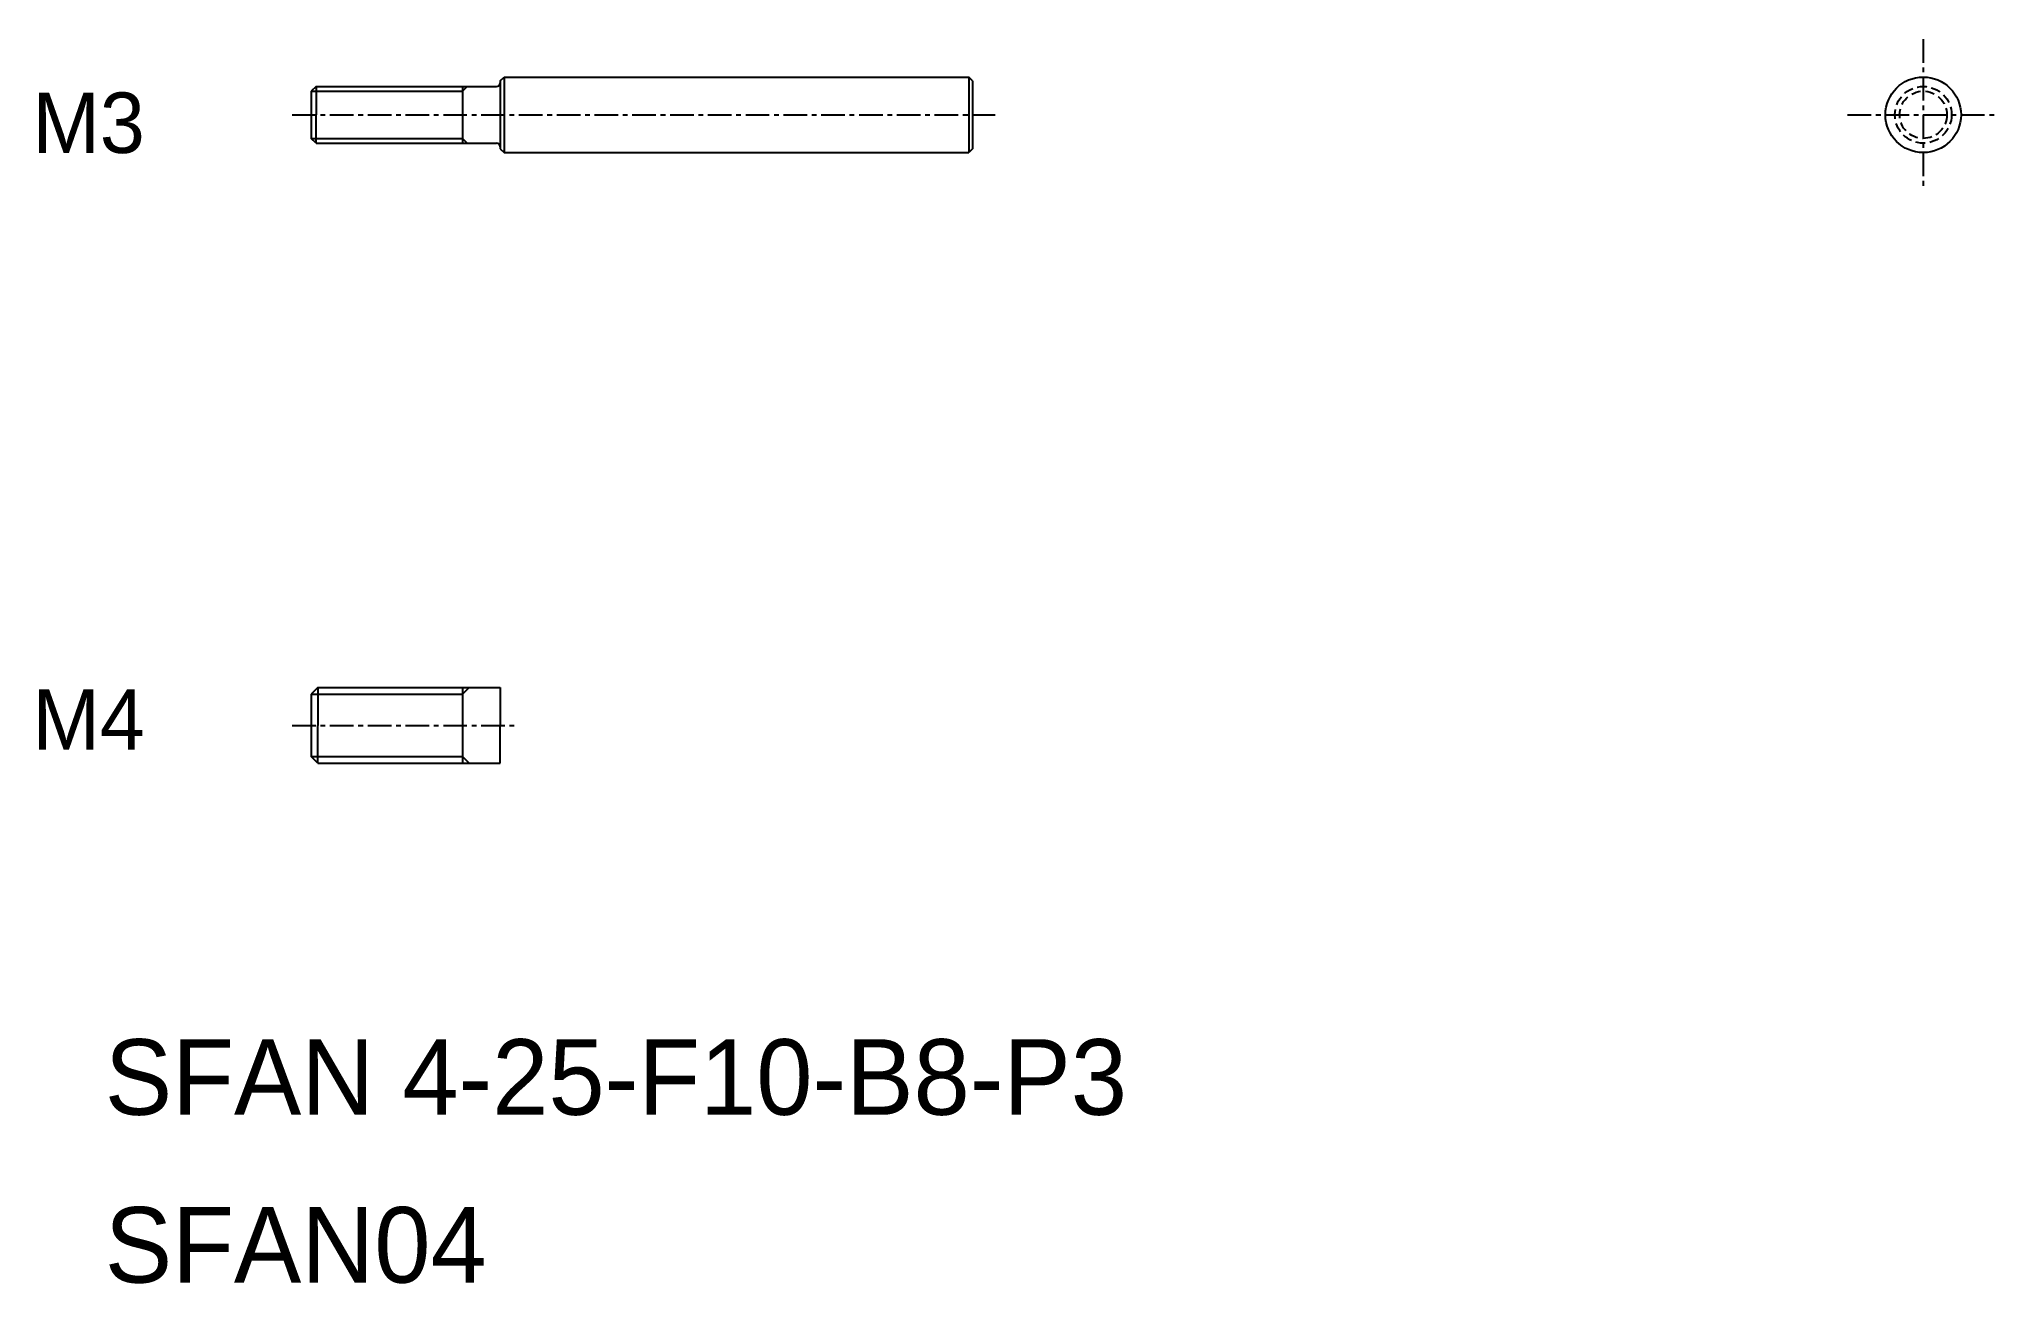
# Model space of a CAD drawing. Extents: x 68 to 172, y 97 to 163.
import ezdxf
from ezdxf.enums import TextEntityAlignment as Align

# ---------------------------------------------------------------- set-up
doc = ezdxf.new("R2010")
doc.units = 0
doc.linetypes.add('CENTER', pattern=[2, 1.25, -0.25, 0.25, -0.25])
doc.linetypes.add('DASHED', pattern=[0.75, 0.5, -0.25])
doc.layers.get('0').update_dxf_attribs({"linetype": 'CONTINUOUS'})
doc.layers.add('CENTER', color=1, linetype='CENTER')

msp = doc.modelspace()

# ---------------------------------------------------------------- linework, layer by layer
at = {"color": 7, "linetype": 'CONTINUOUS'}
for p, q in [((92.25, 160.69), (92.45, 160.89)), ((92.45, 160.89), (117.05, 160.89)), ((92.45, 160.89), (92.45, 156.89)), ((117.05, 160.89), (117.05, 156.89)), ((117.25, 160.69), (117.05, 160.89)), ((82.5, 160.39), (82.25, 160.14)), ((82.25, 160.14), (82.25, 157.64)), ((82.5, 160.39), (92.05, 160.39)), ((82.5, 160.39), (82.5, 158.89)), ((90.25, 160.39), (90.25, 157.39)), ((92.25, 160.69), (92.25, 157.09)), ((92.25, 160.39), (92.25, 157.39)), ((117.25, 160.69), (117.25, 157.09)), ((117.25, 160.14), (117.25, 160.14)), ((82.5, 157.39), (82.5, 158.89)), ((82.5, 157.39), (82.25, 157.64)), ((82.5, 157.39), (92.05, 157.39)), ((92.25, 157.09), (92.45, 156.89)), ((92.45, 156.89), (117.05, 156.89)), ((117.25, 157.09), (117.05, 156.89)), ((82.6, 128.58), (82.25, 128.23)), ((82.25, 128.23), (82.25, 124.93)), ((82.6, 128.58), (92.25, 128.58)), ((82.6, 128.58), (82.6, 126.58)), ((90.25, 128.58), (90.25, 124.58)), ((92.25, 128.58), (92.25, 126.58)), ((82.6, 124.58), (82.6, 126.58)), ((92.25, 124.58), (92.25, 126.58)), ((82.6, 124.58), (82.25, 124.93)), ((82.6, 124.58), (92.25, 124.58))]:
    msp.add_line(p, q, dxfattribs=at)
at = {"color": 3, "linetype": 'CONTINUOUS'}
for p, q in [((82.25, 160.14), (90.25, 160.14)), ((90.25, 160.14), (90.5, 160.39)), ((82.25, 157.64), (90.25, 157.64)), ((90.25, 157.64), (90.5, 157.39)), ((82.25, 128.23), (90.25, 128.23)), ((90.25, 128.23), (90.6, 128.58)), ((82.25, 124.93), (90.25, 124.93)), ((90.25, 124.93), (90.6, 124.58))]:
    msp.add_line(p, q, dxfattribs=at)
at = {"color": 7, "linetype": 'CONTINUOUS'}
msp.add_circle((167.56, 158.89), 2, dxfattribs=at)
at = {"color": 3, "linetype": 'DASHED'}
for radius in [1.5, 1.25]:
    msp.add_circle((167.56, 158.89), radius, dxfattribs=at)
at = {"color": 7, "linetype": 'CONTINUOUS'}
for centre, start, end in [((92.05, 160.59), 270, 0), ((92.05, 157.19), 0, 90)]:
    msp.add_arc(centre, 0.2, start, end, dxfattribs=at)
at = {"layer": 'CENTER', "color": 1, "linetype": 'CENTER'}
for p, q in [((167.56, 162.89), (167.56, 154.89)), ((81.24, 158.89), (118.44, 158.89)), ((163.56, 158.89), (171.56, 158.89)), ((81.24, 126.58), (93.12, 126.58))]:
    msp.add_line(p, q, dxfattribs=at)

# ---------------------------------------------------------------- texts
for s, p in [('M3', (73.44, 158.47)), ('M4', (73.44, 126.9))]:
    msp.add_text(s, height=3.2).set_placement(p, align=Align.MIDDLE_RIGHT)
at = {"color": 7, "linetype": 'CONTINUOUS'}
for s, p in [('SFAN 4-25-F10-B8-P3', (71.32, 105.98)), ('SFAN04', (71.32, 97.1))]:
    msp.add_text(s, height=4, dxfattribs=at).set_placement(p)

doc.saveas('drawing.dxf')
